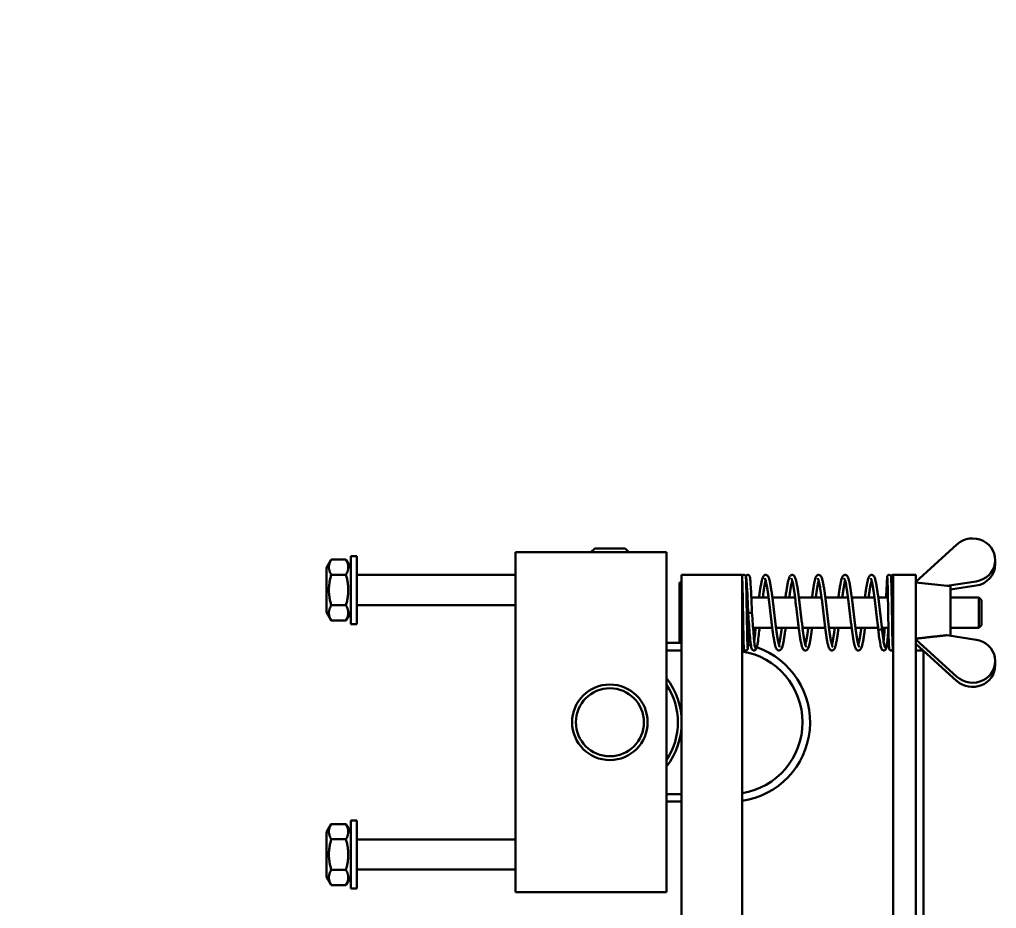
# Model space of a CAD drawing. Header units: millimetres. Extents: x -1346 to 2520, y -2365 to 1874.
# Drawn here: x 1141 to 1270.3, y 1284.5 to 1402.1 of the extents above; entities that cross this region are included whole.
import ezdxf

# ---------------------------------------------------------------- set-up
doc = ezdxf.new("R2010")
doc.units = ezdxf.units.MM
doc.header["$LTSCALE"] = 6
doc.layers.add('Symbol (ISO)', color=7, linetype='Continuous', lineweight=25)
doc.layers.add('Visible (ISO)', color=7, linetype='Continuous', lineweight=50)
doc.styles.add('Note Text (ISO)', font='tahoma.ttf')
doc.dimstyles.new('Default - Method 1b (ISO)$7', dxfattribs={"dimscale": 6, "dimtxt": 3.5, "dimasz": 2.5, "dimexe": 3.175, "dimexo": 0, "dimgap": 0.762, "dimtad": 1, "dimtoh": 1, "dimrnd": 1e-08, "dimtxsty": 'Note Text (ISO)', "dimcen": 0.09, "dimdle": 10, "dimclrd": 256, "dimclre": 256, "dimclrt": 256, "dimazin": 2, "dimtfac": 1, "dimtmove": 0, "dimatfit": 3, "dimfxl": 1, "dimtolj": 1, "dimlwd": -1, "dimlwe": -1, "dimarcsym": 0})

msp = doc.modelspace()

# ---------------------------------------------------------------- linework, layer by layer
at = {"layer": 'Visible (ISO)'}
for p, q in [((1217.13, 1332.15), (1216.64, 1331.66)), ((1217.13, 1332.15), (1221.15, 1332.15)), ((1221.15, 1332.15), (1221.64, 1331.66)), ((1265.07, 1332.7), (1259.64, 1327.76)), ((1181.64, 1329.61), (1182.27, 1330.7)), ((1184.21, 1330.7), (1182.27, 1330.7)), ((1184.84, 1329.61), (1184.21, 1330.7)), ((1184.84, 1331.16), (1184.84, 1322.16)), ((1184.84, 1331.16), (1185.64, 1331.16)), ((1185.64, 1331.16), (1185.64, 1322.16)), ((1206.64, 1331.66), (1226.64, 1331.66)), ((1206.64, 1286.66), (1206.64, 1331.66)), ((1226.64, 1331.66), (1226.64, 1286.66)), ((1270.14, 1330.07), (1270.14, 1330.63)), ((1181.64, 1329.61), (1181.64, 1323.71)), ((1184.21, 1328.68), (1182.27, 1328.68)), ((1206.64, 1328.66), (1185.64, 1328.66)), ((1228.64, 1328.66), (1236.64, 1328.66)), ((1228.64, 1328.66), (1228.64, 1278.66)), ((1236.64, 1328.66), (1236.64, 1278.66)), ((1256.64, 1328.66), (1256.64, 1098.66)), ((1256.64, 1328.66), (1259.64, 1328.66)), ((1259.64, 1328.66), (1259.64, 1098.66)), ((1228.34, 1319.66), (1228.34, 1327.66)), ((1228.34, 1327.66), (1228.64, 1327.66)), ((1264.24, 1327.16), (1259.64, 1327.66)), ((1263.76, 1327.21), (1267.61, 1327.8)), ((1267.61, 1327.24), (1264.24, 1326.72)), ((1264.24, 1320.6), (1264.24, 1327.16)), ((1236.64, 1325.66), (1236.73, 1325.66)), ((1237.22, 1325.66), (1237.36, 1325.66)), ((1237.86, 1325.66), (1240.15, 1325.66)), ((1240.65, 1325.66), (1243.65, 1325.66)), ((1244.15, 1325.66), (1247.15, 1325.66)), ((1247.66, 1325.66), (1250.66, 1325.66)), ((1251.16, 1325.66), (1254.16, 1325.66)), ((1254.67, 1325.66), (1255.94, 1325.66)), ((1256.44, 1325.66), (1256.64, 1325.66)), ((1264.24, 1325.66), (1267.99, 1325.66)), ((1267.99, 1321.66), (1267.99, 1325.66)), ((1268.34, 1325.31), (1267.99, 1325.66)), ((1184.21, 1324.64), (1182.27, 1324.64)), ((1206.64, 1324.66), (1185.64, 1324.66)), ((1268.34, 1325.31), (1268.34, 1322.01)), ((1181.64, 1323.71), (1182.27, 1322.62)), ((1184.84, 1323.71), (1184.21, 1322.62)), ((1236.64, 1323.68), (1236.76, 1323.69)), ((1237.45, 1323.63), (1237.7, 1323.66)), ((1237.7, 1323.66), (1237.95, 1323.69)), ((1184.21, 1322.62), (1182.27, 1322.62)), ((1184.84, 1322.16), (1185.64, 1322.16)), ((1236.79, 1321.66), (1236.8, 1321.66)), ((1237.29, 1321.66), (1237.59, 1321.66)), ((1238.09, 1321.66), (1240.63, 1321.66)), ((1241.14, 1321.66), (1244.13, 1321.66)), ((1244.64, 1321.66), (1247.64, 1321.66)), ((1248.14, 1321.66), (1251.14, 1321.66)), ((1251.65, 1321.66), (1254.65, 1321.66)), ((1255.15, 1321.66), (1256.01, 1321.66)), ((1256.51, 1321.66), (1256.64, 1321.66)), ((1264.24, 1321.66), (1267.99, 1321.66)), ((1268.34, 1322.01), (1267.99, 1321.66)), ((1263.75, 1320.68), (1267.61, 1320.09)), ((1228.34, 1319.66), (1226.64, 1319.66)), ((1228.34, 1319.66), (1228.64, 1319.66)), ((1265.07, 1315.18), (1259.64, 1320.12)), ((1259.64, 1319.56), (1265.07, 1314.62)), ((1226.64, 1318.66), (1228.64, 1318.66)), ((1259.64, 1318.66), (1260.62, 1318.66)), ((1260.64, 1318.65), (1260.64, 1108.67)), ((1270.14, 1317.26), (1270.14, 1316.7)), ((1228.64, 1299.66), (1226.64, 1299.66)), ((1226.64, 1298.66), (1228.64, 1298.66)), ((1181.64, 1294.61), (1182.27, 1295.7)), ((1184.21, 1295.7), (1182.27, 1295.7)), ((1184.84, 1294.61), (1184.21, 1295.7)), ((1184.84, 1296.16), (1184.84, 1287.16)), ((1184.84, 1296.16), (1185.64, 1296.16)), ((1185.64, 1296.16), (1185.64, 1287.16)), ((1181.64, 1294.61), (1181.64, 1288.71)), ((1184.21, 1293.68), (1182.27, 1293.68)), ((1206.64, 1293.66), (1185.64, 1293.66)), ((1184.21, 1289.64), (1182.27, 1289.64)), ((1206.64, 1289.66), (1185.64, 1289.66)), ((1181.64, 1288.71), (1182.27, 1287.62)), ((1184.84, 1288.71), (1184.21, 1287.62)), ((1184.21, 1287.62), (1182.27, 1287.62)), ((1184.84, 1287.16), (1185.64, 1287.16)), ((1226.64, 1286.66), (1206.64, 1286.66))]:
    msp.add_line(p, q, dxfattribs=at)
for radius in [5, 4.5]:
    msp.add_circle((1219.14, 1309.16), radius, dxfattribs=at)
for centre, radius, start, end in [((1235.14, 1309.16), 10.5, 278.2132, 70.8542), ((1235.14, 1309.16), 10.5, 75.2187, 77.4254), ((1235.14, 1309.16), 9.5, 279.0847, 80.9153), ((1219.14, 1309.16), 9.5, 322.1364, 37.8636), ((1219.14, 1309.16), 9, 326.4427, 33.5573)]:
    msp.add_arc(centre, radius, start, end, dxfattribs=at)
for centre, major_axis, ratio, start_param, end_param in [((1267.14, 1330.63), (3, 0), 0.95499, 4.870421, 8.614994), ((1267.14, 1330.07), (3, 0), 0.95499, 4.870421, 6.283185), ((1237.39, 1328.41), (0, 0.25), 0.993179, 0, 1.527888), ((1237.39, 1328.41), (0, -0.25), 0.993179, 4.984995, 5.308203), ((1256.64, 1327.9), (-0.242, -0.063), 0.886332, 4.499523, 7.613551), ((1256.04, 1327.26), (-0.246, 0.044), 0.753203, 0.11513, 1.145568), ((1256.14, 1327.9), (-0.242, -0.063), 0.886332, 6.08948, 6.089706), ((1254.92, 1321.52), (-0.248, -0.033), 0.44813, 0, 1.511913), ((1254.92, 1321.52), (0.248, 0.033), 0.44813, 4.653506, 6.283185), ((1238.2, 1318.91), (0, -0.25), 0.993179, 0, 2.381896), ((1255.43, 1318.93), (0.135, -0.21), 0.990356, 0.108173, 2.204939), ((1267.14, 1317.26), (3, 0), 0.95499, 3.951376, 7.69595), ((1267.14, 1316.7), (3, 0), 0.95499, 3.951376, 6.283185)]:
    msp.add_ellipse(centre, major_axis=major_axis, ratio=ratio, start_param=start_param, end_param=end_param, dxfattribs=at)
for points, weights in [([(1182.27, 1330.7), (1181.68, 1329.69), (1182.27, 1328.68)], [1, 1.15470053838, 1]), ([(1184.21, 1328.68), (1184.79, 1329.69), (1184.21, 1330.7)], [1, 1.15470053838, 1]), ([(1182.27, 1328.68), (1181.68, 1326.66), (1182.27, 1324.64)], [1, 1.15470053838, 1]), ([(1184.21, 1324.64), (1184.79, 1326.66), (1184.21, 1328.68)], [1, 1.15470053838, 1]), ([(1182.27, 1324.64), (1181.68, 1323.63), (1182.27, 1322.62)], [1, 1.15470053838, 1]), ([(1184.21, 1322.62), (1184.79, 1323.63), (1184.21, 1324.64)], [1, 1.15470053838, 1]), ([(1259.64, 1320.23), (1261.83, 1320.47), (1263.75, 1320.68)], [1, 1.00211729304, 1.0004735734]), ([(1182.27, 1295.7), (1181.68, 1294.69), (1182.27, 1293.68)], [1, 1.15470053838, 1]), ([(1184.21, 1293.68), (1184.79, 1294.69), (1184.21, 1295.7)], [1, 1.15470053838, 1]), ([(1182.27, 1293.68), (1181.68, 1291.66), (1182.27, 1289.64)], [1, 1.15470053838, 1]), ([(1184.21, 1289.64), (1184.79, 1291.66), (1184.21, 1293.68)], [1, 1.15470053838, 1]), ([(1182.27, 1289.64), (1181.68, 1288.63), (1182.27, 1287.62)], [1, 1.15470053838, 1]), ([(1184.21, 1287.62), (1184.79, 1288.63), (1184.21, 1289.64)], [1, 1.15470053838, 1])]:
    msp.add_rational_spline(points, weights, degree=2, dxfattribs=at)
for points, knots in [([(1236.64, 1328.46), (1236.64, 1328.47), (1236.64, 1328.49), (1236.67, 1328.54), (1236.68, 1328.55), (1236.7, 1328.59), (1236.72, 1328.6), (1236.76, 1328.63), (1236.78, 1328.64), (1236.83, 1328.66), (1236.85, 1328.66), (1236.91, 1328.66), (1236.94, 1328.66), (1236.99, 1328.64), (1237.01, 1328.63), (1237.05, 1328.6), (1237.07, 1328.58), (1237.1, 1328.55), (1237.1, 1328.53), (1237.12, 1328.51), (1237.12, 1328.5), (1237.13, 1328.48), (1237.13, 1328.47), (1237.14, 1328.44), (1237.14, 1328.42), (1237.15, 1328.36), (1237.15, 1328.31), (1237.16, 1328.13), (1237.17, 1327.99), (1237.18, 1327.56), (1237.19, 1327.22), (1237.21, 1326.45), (1237.22, 1326.01), (1237.24, 1325.08), (1237.24, 1324.57), (1237.26, 1323.57), (1237.27, 1323.05), (1237.29, 1322.07), (1237.3, 1321.59), (1237.31, 1320.74), (1237.32, 1320.35), (1237.34, 1319.7), (1237.35, 1319.44), (1237.36, 1319.17), (1237.36, 1319.1), (1237.37, 1319.01), (1237.37, 1318.99), (1237.37, 1318.98), (1237.37, 1318.98), (1237.37, 1318.98)], [0, 0, 0, 0, 0.020091, 0.020091, 0.028759, 0.028759, 0.036234, 0.036234, 0.04398, 0.04398, 0.052518, 0.052518, 0.06121, 0.06121, 0.069898, 0.069898, 0.078398, 0.078398, 0.085995, 0.085995, 0.093569, 0.093569, 0.104965, 0.104965, 0.131019, 0.131019, 0.209216, 0.209216, 0.313113, 0.313113, 0.471626, 0.471626, 0.62399, 0.62399, 0.775715, 0.775715, 0.927216, 0.927216, 1.078581, 1.078581, 1.229786, 1.229786, 1.380642, 1.380642, 1.454466, 1.454466, 1.503598, 1.503598, 1.513685, 1.513685, 1.513685, 1.513685]), ([(1237.48, 1321.66), (1237.47, 1321.35), (1237.46, 1321.05), (1237.45, 1320.38), (1237.44, 1320.02), (1237.42, 1319.45), (1237.42, 1319.23), (1237.4, 1319.01), (1237.4, 1318.97), (1237.39, 1318.9), (1237.39, 1318.89), (1237.38, 1318.85), (1237.38, 1318.84), (1237.37, 1318.82), (1237.36, 1318.8), (1237.34, 1318.77), (1237.34, 1318.76), (1237.32, 1318.74), (1237.3, 1318.72), (1237.26, 1318.7), (1237.24, 1318.68), (1237.19, 1318.67), (1237.17, 1318.66), (1237.11, 1318.66), (1237.08, 1318.67), (1237.03, 1318.68), (1237.01, 1318.7), (1236.97, 1318.73), (1236.95, 1318.75), (1236.92, 1318.78), (1236.92, 1318.79), (1236.9, 1318.82), (1236.9, 1318.83), (1236.89, 1318.85), (1236.89, 1318.86), (1236.88, 1318.89), (1236.88, 1318.9), (1236.87, 1318.97), (1236.87, 1319.03), (1236.86, 1319.21), (1236.85, 1319.35), (1236.84, 1319.77), (1236.83, 1320.11), (1236.81, 1320.89), (1236.8, 1321.33), (1236.79, 1322.26), (1236.78, 1322.77), (1236.76, 1323.77), (1236.75, 1324.29), (1236.73, 1325.27), (1236.73, 1325.75), (1236.71, 1326.6), (1236.7, 1326.99), (1236.68, 1327.63), (1236.67, 1327.89), (1236.66, 1328.16), (1236.66, 1328.23), (1236.65, 1328.32), (1236.65, 1328.35), (1236.65, 1328.35)], [0.202677, 0.202677, 0.202677, 0.202677, 0.305456, 0.305456, 0.45712, 0.45712, 0.609279, 0.609279, 0.678227, 0.678227, 0.712654, 0.712654, 0.721253, 0.721253, 0.731483, 0.731483, 0.736136, 0.736136, 0.743833, 0.743833, 0.751563, 0.751563, 0.760109, 0.760109, 0.768801, 0.768801, 0.777489, 0.777489, 0.785983, 0.785983, 0.793688, 0.793688, 0.801341, 0.801341, 0.81297, 0.81297, 0.840037, 0.840037, 0.921299, 0.921299, 1.022373, 1.022373, 1.180601, 1.180601, 1.332956, 1.332956, 1.484677, 1.484677, 1.636178, 1.636178, 1.787542, 1.787542, 1.938744, 1.938744, 2.089594, 2.089594, 2.163397, 2.163397, 2.22099, 2.22099, 2.22099, 2.22099]), ([(1237.14, 1328.44), (1237.14, 1328.45), (1237.14, 1328.46), (1237.14, 1328.47), (1237.15, 1328.48), (1237.15, 1328.51), (1237.16, 1328.52), (1237.18, 1328.55), (1237.19, 1328.56), (1237.21, 1328.59), (1237.22, 1328.6), (1237.26, 1328.63), (1237.28, 1328.64), (1237.33, 1328.66), (1237.36, 1328.66), (1237.39, 1328.66)], [0.70109508, 0.70109508, 0.70109508, 0.70109508, 0.71212567, 0.71212567, 0.72109776, 0.72109776, 0.73166783, 0.73166783, 0.73630112, 0.73630112, 0.74399849, 0.74399849, 0.75172849, 0.75172849, 0.76043498, 0.76043498, 0.76043498, 0.76043498]), ([(1237.45, 1323.63), (1237.43, 1324.15), (1237.41, 1324.67), (1237.37, 1325.63), (1237.34, 1326.09), (1237.3, 1326.9), (1237.28, 1327.26), (1237.24, 1327.82), (1237.22, 1328.05), (1237.19, 1328.23), (1237.18, 1328.28), (1237.18, 1328.29), (1237.18, 1328.3), (1237.18, 1328.3)], [0, 0, 0, 0, 0.1543168, 0.1543168, 0.3056739, 0.3056739, 0.4566608, 0.4566608, 0.6064766, 0.6064766, 0.6718063, 0.6718063, 0.6851774, 0.6851774, 0.6851774, 0.6851774]), ([(1237.39, 1328.66), (1237.42, 1328.66), (1237.46, 1328.65), (1237.52, 1328.63), (1237.54, 1328.61), (1237.58, 1328.58), (1237.59, 1328.56), (1237.62, 1328.52), (1237.63, 1328.51), (1237.65, 1328.46), (1237.66, 1328.43), (1237.68, 1328.33), (1237.7, 1328.23), (1237.73, 1327.96), (1237.74, 1327.8), (1237.78, 1327.3), (1237.8, 1326.92), (1237.84, 1326.08), (1237.87, 1325.61), (1237.91, 1324.67), (1237.93, 1324.18), (1237.95, 1323.69)], [0, 0, 0, 0, 0.0133315, 0.0133315, 0.0259497, 0.0259497, 0.039249, 0.039249, 0.0566173, 0.0566173, 0.0914019, 0.0914019, 0.1958942, 0.1958942, 0.2973976, 0.2973976, 0.4577255, 0.4577255, 0.611091, 0.611091, 0.7564588, 0.7564588, 0.7564588, 0.7564588]), ([(1238.88, 1325.66), (1238.89, 1325.75), (1238.9, 1325.83), (1238.94, 1326.14), (1238.97, 1326.35), (1239.03, 1326.77), (1239.06, 1326.96), (1239.13, 1327.33), (1239.16, 1327.5), (1239.22, 1327.8), (1239.25, 1327.94), (1239.32, 1328.19), (1239.36, 1328.29), (1239.44, 1328.45), (1239.47, 1328.5), (1239.56, 1328.59), (1239.61, 1328.63), (1239.75, 1328.67), (1239.83, 1328.66), (1239.96, 1328.61), (1240, 1328.57), (1240.12, 1328.43), (1240.16, 1328.32), (1240.25, 1328.05), (1240.29, 1327.91), (1240.36, 1327.58), (1240.39, 1327.42), (1240.45, 1327.05), (1240.48, 1326.86), (1240.54, 1326.45), (1240.58, 1326.23), (1240.64, 1325.78), (1240.67, 1325.54), (1240.73, 1325.06), (1240.76, 1324.81), (1240.82, 1324.3), (1240.85, 1324.05), (1240.91, 1323.54), (1240.94, 1323.28), (1241, 1322.78), (1241.03, 1322.53), (1241.09, 1322.04), (1241.12, 1321.81), (1241.18, 1321.36), (1241.2, 1321.14), (1241.26, 1320.73), (1241.29, 1320.54), (1241.35, 1320.19), (1241.38, 1320.03), (1241.44, 1319.74), (1241.46, 1319.62), (1241.52, 1319.41), (1241.54, 1319.32), (1241.59, 1319.2), (1241.61, 1319.16), (1241.63, 1319.13), (1241.63, 1319.12), (1241.63, 1319.12)], [0.427196, 0.427196, 0.427196, 0.427196, 0.484344, 0.484344, 0.646745, 0.646745, 0.810125, 0.810125, 0.975428, 0.975428, 1.14528, 1.14528, 1.32962, 1.32962, 1.453019, 1.453019, 1.539857, 1.539857, 1.620657, 1.620657, 1.709433, 1.709433, 1.936885, 1.936885, 2.133564, 2.133564, 2.304992, 2.304992, 2.470773, 2.470773, 2.634357, 2.634357, 2.796864, 2.796864, 2.958752, 2.958752, 3.120223, 3.120223, 3.281364, 3.281364, 3.442183, 3.442183, 3.602622, 3.602622, 3.762527, 3.762527, 3.921568, 3.921568, 4.079036, 4.079036, 4.233279, 4.233279, 4.380117, 4.380117, 4.508909, 4.508909, 4.571684, 4.571684, 4.571684, 4.571684]), ([(1239.65, 1328.21), (1239.65, 1328.21), (1239.67, 1328.19), (1239.7, 1328.12), (1239.71, 1328.07), (1239.76, 1327.95), (1239.78, 1327.86), (1239.83, 1327.65), (1239.86, 1327.53), (1239.91, 1327.24), (1239.94, 1327.08), (1240, 1326.73), (1240.03, 1326.54), (1240.08, 1326.13), (1240.11, 1325.91), (1240.17, 1325.45), (1240.2, 1325.22), (1240.26, 1324.73), (1240.29, 1324.48), (1240.35, 1323.98), (1240.38, 1323.72), (1240.44, 1323.21), (1240.47, 1322.96), (1240.53, 1322.46), (1240.56, 1322.21), (1240.62, 1321.73), (1240.65, 1321.5), (1240.71, 1321.05), (1240.74, 1320.83), (1240.8, 1320.43), (1240.84, 1320.24), (1240.9, 1319.89), (1240.93, 1319.73), (1240.99, 1319.43), (1241.03, 1319.3), (1241.1, 1319.07), (1241.14, 1318.96), (1241.22, 1318.82), (1241.26, 1318.78), (1241.35, 1318.71), (1241.4, 1318.68), (1241.51, 1318.66), (1241.59, 1318.67), (1241.71, 1318.72), (1241.76, 1318.76), (1241.83, 1318.86), (1241.86, 1318.91), (1241.92, 1319.04), (1241.95, 1319.11), (1242.01, 1319.31), (1242.05, 1319.46), (1242.12, 1319.78), (1242.15, 1319.95), (1242.21, 1320.32), (1242.24, 1320.51), (1242.3, 1320.93), (1242.33, 1321.15), (1242.38, 1321.47), (1242.39, 1321.57), (1242.4, 1321.66)], [1.711502, 1.711502, 1.711502, 1.711502, 1.828879, 1.828879, 1.939802, 1.939802, 2.074829, 2.074829, 2.223369, 2.223369, 2.378157, 2.378157, 2.535842, 2.535842, 2.694988, 2.694988, 2.854951, 2.854951, 3.015427, 3.015427, 3.176275, 3.176275, 3.337441, 3.337441, 3.498942, 3.498942, 3.660868, 3.660868, 3.823434, 3.823434, 3.987119, 3.987119, 4.153077, 4.153077, 4.324693, 4.324693, 4.516085, 4.516085, 4.624673, 4.624673, 4.68582, 4.68582, 4.7654, 4.7654, 4.855982, 4.855982, 4.977336, 4.977336, 5.096679, 5.096679, 5.288835, 5.288835, 5.459559, 5.459559, 5.625098, 5.625098, 5.788572, 5.788572, 5.855989, 5.855989, 5.855989, 5.855989]), ([(1242.38, 1325.66), (1242.4, 1325.78), (1242.41, 1325.9), (1242.46, 1326.24), (1242.49, 1326.46), (1242.55, 1326.86), (1242.58, 1327.06), (1242.64, 1327.41), (1242.68, 1327.57), (1242.74, 1327.87), (1242.77, 1328), (1242.85, 1328.24), (1242.88, 1328.34), (1242.97, 1328.49), (1243, 1328.54), (1243.1, 1328.62), (1243.14, 1328.64), (1243.26, 1328.67), (1243.34, 1328.66), (1243.46, 1328.61), (1243.51, 1328.56), (1243.58, 1328.47), (1243.61, 1328.42), (1243.67, 1328.29), (1243.7, 1328.22), (1243.76, 1328.02), (1243.8, 1327.87), (1243.87, 1327.55), (1243.9, 1327.38), (1243.96, 1327.02), (1243.99, 1326.82), (1244.05, 1326.41), (1244.08, 1326.19), (1244.15, 1325.73), (1244.18, 1325.5), (1244.24, 1325.01), (1244.27, 1324.76), (1244.33, 1324.26), (1244.36, 1324), (1244.42, 1323.49), (1244.45, 1323.23), (1244.51, 1322.73), (1244.54, 1322.48), (1244.6, 1322), (1244.63, 1321.76), (1244.68, 1321.31), (1244.71, 1321.1), (1244.77, 1320.69), (1244.8, 1320.5), (1244.86, 1320.16), (1244.89, 1320), (1244.95, 1319.72), (1244.97, 1319.59), (1245.03, 1319.39), (1245.05, 1319.31), (1245.09, 1319.19), (1245.11, 1319.15), (1245.13, 1319.12), (1245.13, 1319.12), (1245.13, 1319.12)], [6.710381, 6.710381, 6.710381, 6.710381, 6.793616, 6.793616, 6.956138, 6.956138, 7.119741, 7.119741, 7.285522, 7.285522, 7.456649, 7.456649, 7.646007, 7.646007, 7.76241, 7.76241, 7.826127, 7.826127, 7.906043, 7.906043, 7.996066, 7.996066, 8.115046, 8.115046, 8.235278, 8.235278, 8.428126, 8.428126, 8.598964, 8.598964, 8.764543, 8.764543, 8.928035, 8.928035, 9.090492, 9.090492, 9.252348, 9.252348, 9.413796, 9.413796, 9.574917, 9.574917, 9.735714, 9.735714, 9.896125, 9.896125, 10.055987, 10.055987, 10.214954, 10.214954, 10.372279, 10.372279, 10.526213, 10.526213, 10.672309, 10.672309, 10.799335, 10.799335, 10.854869, 10.854869, 10.854869, 10.854869]), ([(1243.16, 1328.21), (1243.15, 1328.21), (1243.17, 1328.19), (1243.2, 1328.12), (1243.22, 1328.08), (1243.26, 1327.95), (1243.28, 1327.87), (1243.33, 1327.66), (1243.36, 1327.54), (1243.41, 1327.25), (1243.44, 1327.09), (1243.5, 1326.74), (1243.53, 1326.55), (1243.59, 1326.14), (1243.62, 1325.92), (1243.68, 1325.47), (1243.7, 1325.23), (1243.76, 1324.75), (1243.79, 1324.5), (1243.85, 1324), (1243.88, 1323.74), (1243.94, 1323.23), (1243.97, 1322.98), (1244.03, 1322.47), (1244.06, 1322.23), (1244.12, 1321.74), (1244.15, 1321.51), (1244.21, 1321.06), (1244.25, 1320.85), (1244.31, 1320.44), (1244.34, 1320.25), (1244.4, 1319.9), (1244.43, 1319.74), (1244.5, 1319.44), (1244.53, 1319.31), (1244.6, 1319.07), (1244.64, 1318.97), (1244.72, 1318.83), (1244.76, 1318.78), (1244.85, 1318.71), (1244.9, 1318.68), (1245.02, 1318.66), (1245.09, 1318.67), (1245.22, 1318.72), (1245.26, 1318.76), (1245.34, 1318.86), (1245.37, 1318.91), (1245.42, 1319.04), (1245.45, 1319.1), (1245.51, 1319.31), (1245.55, 1319.45), (1245.62, 1319.78), (1245.65, 1319.95), (1245.71, 1320.31), (1245.75, 1320.51), (1245.81, 1320.92), (1245.84, 1321.14), (1245.88, 1321.47), (1245.89, 1321.56), (1245.91, 1321.66)], [7.994687, 7.994687, 7.994687, 7.994687, 8.109931, 8.109931, 8.22022, 8.22022, 8.354827, 8.354827, 8.503164, 8.503164, 8.657859, 8.657859, 8.8155, 8.8155, 8.974622, 8.974622, 9.134571, 9.134571, 9.295038, 9.295038, 9.455878, 9.455878, 9.617038, 9.617038, 9.778531, 9.778531, 9.940445, 9.940445, 10.102994, 10.102994, 10.266645, 10.266645, 10.432529, 10.432529, 10.603942, 10.603942, 10.794481, 10.794481, 10.906598, 10.906598, 10.968565, 10.968565, 11.048258, 11.048258, 11.138645, 11.138645, 11.259172, 11.259172, 11.37883, 11.37883, 11.571223, 11.571223, 11.741986, 11.741986, 11.907539, 11.907539, 12.071019, 12.071019, 12.139175, 12.139175, 12.139175, 12.139175]), ([(1245.89, 1325.66), (1245.9, 1325.79), (1245.92, 1325.91), (1245.97, 1326.26), (1246, 1326.47), (1246.06, 1326.88), (1246.09, 1327.07), (1246.15, 1327.42), (1246.18, 1327.59), (1246.25, 1327.88), (1246.28, 1328.01), (1246.35, 1328.25), (1246.39, 1328.35), (1246.47, 1328.5), (1246.51, 1328.55), (1246.61, 1328.62), (1246.65, 1328.64), (1246.77, 1328.67), (1246.85, 1328.66), (1246.97, 1328.6), (1247.01, 1328.56), (1247.09, 1328.47), (1247.12, 1328.41), (1247.17, 1328.29), (1247.2, 1328.22), (1247.26, 1328.02), (1247.3, 1327.87), (1247.37, 1327.55), (1247.4, 1327.38), (1247.47, 1327.01), (1247.5, 1326.82), (1247.56, 1326.4), (1247.59, 1326.18), (1247.65, 1325.73), (1247.68, 1325.49), (1247.74, 1325), (1247.77, 1324.75), (1247.83, 1324.25), (1247.86, 1323.99), (1247.92, 1323.48), (1247.95, 1323.23), (1248.01, 1322.72), (1248.04, 1322.48), (1248.1, 1321.99), (1248.13, 1321.76), (1248.19, 1321.31), (1248.22, 1321.09), (1248.28, 1320.69), (1248.31, 1320.5), (1248.37, 1320.15), (1248.39, 1319.99), (1248.45, 1319.71), (1248.48, 1319.59), (1248.53, 1319.39), (1248.56, 1319.31), (1248.6, 1319.19), (1248.62, 1319.15), (1248.63, 1319.12), (1248.64, 1319.12), (1248.64, 1319.12)], [12.993567, 12.993567, 12.993567, 12.993567, 13.081167, 13.081167, 13.243711, 13.243711, 13.407354, 13.407354, 13.573221, 13.573221, 13.744585, 13.744585, 13.934923, 13.934923, 14.047824, 14.047824, 14.110033, 14.110033, 14.189758, 14.189758, 14.280091, 14.280091, 14.400387, 14.400387, 14.520132, 14.520132, 14.712592, 14.712592, 14.883366, 14.883366, 15.048923, 15.048923, 15.212405, 15.212405, 15.374856, 15.374856, 15.536709, 15.536709, 15.698155, 15.698155, 15.859273, 15.859273, 16.020068, 16.020068, 16.180475, 16.180475, 16.340332, 16.340332, 16.499291, 16.499291, 16.6566, 16.6566, 16.810498, 16.810498, 16.956508, 16.956508, 17.083328, 17.083328, 17.138054, 17.138054, 17.138054, 17.138054]), ([(1246.66, 1328.21), (1246.66, 1328.21), (1246.67, 1328.19), (1246.7, 1328.12), (1246.72, 1328.08), (1246.76, 1327.95), (1246.78, 1327.87), (1246.83, 1327.66), (1246.86, 1327.54), (1246.92, 1327.25), (1246.95, 1327.09), (1247, 1326.74), (1247.03, 1326.55), (1247.09, 1326.14), (1247.12, 1325.92), (1247.18, 1325.47), (1247.21, 1325.23), (1247.27, 1324.75), (1247.3, 1324.5), (1247.36, 1324), (1247.39, 1323.74), (1247.45, 1323.23), (1247.48, 1322.98), (1247.54, 1322.48), (1247.57, 1322.23), (1247.63, 1321.75), (1247.66, 1321.51), (1247.72, 1321.06), (1247.75, 1320.85), (1247.81, 1320.44), (1247.84, 1320.25), (1247.9, 1319.9), (1247.93, 1319.74), (1248, 1319.44), (1248.03, 1319.31), (1248.11, 1319.07), (1248.14, 1318.97), (1248.23, 1318.83), (1248.26, 1318.78), (1248.36, 1318.71), (1248.4, 1318.68), (1248.52, 1318.66), (1248.6, 1318.67), (1248.72, 1318.72), (1248.76, 1318.76), (1248.84, 1318.86), (1248.87, 1318.91), (1248.93, 1319.04), (1248.95, 1319.1), (1249.02, 1319.31), (1249.05, 1319.45), (1249.12, 1319.78), (1249.15, 1319.95), (1249.22, 1320.31), (1249.25, 1320.51), (1249.31, 1320.92), (1249.34, 1321.14), (1249.38, 1321.47), (1249.4, 1321.56), (1249.41, 1321.66)], [14.277872, 14.277872, 14.277872, 14.277872, 14.392938, 14.392938, 14.503174, 14.503174, 14.637746, 14.637746, 14.786066, 14.786066, 14.940754, 14.940754, 15.098391, 15.098391, 15.257511, 15.257511, 15.417459, 15.417459, 15.577925, 15.577925, 15.738765, 15.738765, 15.899923, 15.899923, 16.061415, 16.061415, 16.223329, 16.223329, 16.385876, 16.385876, 16.549524, 16.549524, 16.715403, 16.715403, 16.886799, 16.886799, 17.077268, 17.077268, 17.18966, 17.18966, 17.251708, 17.251708, 17.331412, 17.331412, 17.42178, 17.42178, 17.542229, 17.542229, 17.661917, 17.661917, 17.854332, 17.854332, 18.025099, 18.025099, 18.190653, 18.190653, 18.354134, 18.354134, 18.42236, 18.42236, 18.42236, 18.42236]), ([(1249.39, 1325.66), (1249.41, 1325.79), (1249.42, 1325.91), (1249.47, 1326.26), (1249.5, 1326.48), (1249.56, 1326.88), (1249.59, 1327.07), (1249.65, 1327.43), (1249.69, 1327.59), (1249.75, 1327.88), (1249.78, 1328.01), (1249.86, 1328.25), (1249.9, 1328.35), (1249.98, 1328.5), (1250.01, 1328.55), (1250.11, 1328.62), (1250.15, 1328.64), (1250.27, 1328.67), (1250.35, 1328.66), (1250.47, 1328.6), (1250.52, 1328.56), (1250.59, 1328.47), (1250.62, 1328.41), (1250.68, 1328.29), (1250.7, 1328.22), (1250.77, 1328.02), (1250.8, 1327.87), (1250.87, 1327.55), (1250.91, 1327.38), (1250.97, 1327.01), (1251, 1326.82), (1251.06, 1326.4), (1251.09, 1326.18), (1251.15, 1325.73), (1251.18, 1325.49), (1251.24, 1325), (1251.27, 1324.75), (1251.33, 1324.25), (1251.36, 1323.99), (1251.42, 1323.48), (1251.45, 1323.23), (1251.51, 1322.72), (1251.54, 1322.48), (1251.6, 1321.99), (1251.63, 1321.76), (1251.69, 1321.31), (1251.72, 1321.09), (1251.78, 1320.69), (1251.81, 1320.5), (1251.87, 1320.15), (1251.9, 1319.99), (1251.95, 1319.71), (1251.98, 1319.59), (1252.03, 1319.39), (1252.06, 1319.31), (1252.1, 1319.19), (1252.12, 1319.15), (1252.14, 1319.12), (1252.14, 1319.12), (1252.14, 1319.12)], [19.276752, 19.276752, 19.276752, 19.276752, 19.364837, 19.364837, 19.527384, 19.527384, 19.691031, 19.691031, 19.856908, 19.856908, 20.028299, 20.028299, 20.218749, 20.218749, 20.331217, 20.331217, 20.393288, 20.393288, 20.472995, 20.472995, 20.563359, 20.563359, 20.683785, 20.683785, 20.803481, 20.803481, 20.995903, 20.995903, 21.166671, 21.166671, 21.332226, 21.332226, 21.495707, 21.495707, 21.658158, 21.658158, 21.82001, 21.82001, 21.981456, 21.981456, 22.142573, 22.142573, 22.303368, 22.303368, 22.463775, 22.463775, 22.623632, 22.623632, 22.78259, 22.78259, 22.939897, 22.939897, 23.093791, 23.093791, 23.239793, 23.239793, 23.366593, 23.366593, 23.421239, 23.421239, 23.421239, 23.421239]), ([(1250.16, 1328.21), (1250.16, 1328.21), (1250.18, 1328.19), (1250.21, 1328.12), (1250.22, 1328.08), (1250.26, 1327.95), (1250.29, 1327.87), (1250.34, 1327.66), (1250.37, 1327.54), (1250.42, 1327.25), (1250.45, 1327.09), (1250.51, 1326.74), (1250.54, 1326.55), (1250.59, 1326.14), (1250.62, 1325.92), (1250.68, 1325.47), (1250.71, 1325.24), (1250.77, 1324.75), (1250.8, 1324.5), (1250.86, 1324), (1250.89, 1323.74), (1250.95, 1323.23), (1250.98, 1322.98), (1251.04, 1322.48), (1251.07, 1322.23), (1251.13, 1321.75), (1251.16, 1321.51), (1251.22, 1321.06), (1251.25, 1320.85), (1251.31, 1320.44), (1251.34, 1320.25), (1251.41, 1319.9), (1251.44, 1319.74), (1251.5, 1319.44), (1251.54, 1319.31), (1251.61, 1319.07), (1251.65, 1318.97), (1251.73, 1318.83), (1251.77, 1318.78), (1251.86, 1318.71), (1251.9, 1318.68), (1252.02, 1318.66), (1252.1, 1318.67), (1252.23, 1318.72), (1252.27, 1318.76), (1252.34, 1318.86), (1252.37, 1318.91), (1252.43, 1319.04), (1252.46, 1319.1), (1252.52, 1319.31), (1252.56, 1319.45), (1252.63, 1319.78), (1252.66, 1319.95), (1252.72, 1320.31), (1252.75, 1320.51), (1252.81, 1320.92), (1252.84, 1321.14), (1252.89, 1321.47), (1252.9, 1321.56), (1252.91, 1321.66)], [20.561058, 20.561058, 20.561058, 20.561058, 20.676107, 20.676107, 20.786338, 20.786338, 20.920906, 20.920906, 21.069224, 21.069224, 21.223911, 21.223911, 21.381548, 21.381548, 21.540668, 21.540668, 21.700615, 21.700615, 21.861082, 21.861082, 22.021921, 22.021921, 22.18308, 22.18308, 22.344572, 22.344572, 22.506486, 22.506486, 22.669033, 22.669033, 22.83268, 22.83268, 22.998559, 22.998559, 23.169953, 23.169953, 23.360416, 23.360416, 23.472833, 23.472833, 23.534889, 23.534889, 23.614594, 23.614594, 23.704961, 23.704961, 23.825402, 23.825402, 23.945092, 23.945092, 24.13751, 24.13751, 24.308278, 24.308278, 24.473832, 24.473832, 24.637313, 24.637313, 24.705545, 24.705545, 24.705545, 24.705545]), ([(1252.89, 1325.66), (1252.91, 1325.79), (1252.93, 1325.91), (1252.97, 1326.26), (1253, 1326.48), (1253.07, 1326.88), (1253.1, 1327.07), (1253.16, 1327.43), (1253.19, 1327.59), (1253.25, 1327.88), (1253.29, 1328.01), (1253.36, 1328.25), (1253.4, 1328.35), (1253.48, 1328.5), (1253.52, 1328.55), (1253.61, 1328.62), (1253.66, 1328.64), (1253.78, 1328.67), (1253.85, 1328.66), (1253.98, 1328.6), (1254.02, 1328.56), (1254.1, 1328.47), (1254.13, 1328.41), (1254.18, 1328.29), (1254.21, 1328.22), (1254.27, 1328.02), (1254.31, 1327.87), (1254.38, 1327.55), (1254.41, 1327.38), (1254.47, 1327.01), (1254.5, 1326.82), (1254.57, 1326.4), (1254.6, 1326.18), (1254.66, 1325.73), (1254.69, 1325.49), (1254.75, 1325), (1254.78, 1324.75), (1254.84, 1324.25), (1254.87, 1323.99), (1254.93, 1323.48), (1254.96, 1323.23), (1255.02, 1322.73), (1255.05, 1322.48), (1255.11, 1322.01), (1255.14, 1321.77), (1255.16, 1321.55)], [25.559937, 25.559937, 25.559937, 25.559937, 25.64807, 25.64807, 25.810617, 25.810617, 25.974265, 25.974265, 26.140143, 26.140143, 26.311537, 26.311537, 26.501997, 26.501997, 26.614422, 26.614422, 26.67648, 26.67648, 26.756186, 26.756186, 26.846552, 26.846552, 26.966991, 26.966991, 27.086682, 27.086682, 27.279101, 27.279101, 27.449868, 27.449868, 27.615423, 27.615423, 27.778903, 27.778903, 27.941354, 27.941354, 28.103206, 28.103206, 28.264652, 28.264652, 28.42577, 28.42577, 28.584111, 28.584111, 28.742452, 28.742452, 28.742452, 28.742452]), ([(1253.67, 1328.21), (1253.67, 1328.21), (1253.68, 1328.19), (1253.71, 1328.12), (1253.73, 1328.08), (1253.77, 1327.95), (1253.79, 1327.87), (1253.84, 1327.66), (1253.87, 1327.54), (1253.92, 1327.25), (1253.95, 1327.09), (1254.01, 1326.74), (1254.04, 1326.55), (1254.1, 1326.14), (1254.13, 1325.92), (1254.19, 1325.47), (1254.22, 1325.24), (1254.28, 1324.75), (1254.31, 1324.5), (1254.36, 1324), (1254.39, 1323.74), (1254.45, 1323.23), (1254.48, 1322.98), (1254.54, 1322.51), (1254.57, 1322.3), (1254.62, 1321.89), (1254.64, 1321.68), (1254.67, 1321.49)], [26.844243, 26.844243, 26.844243, 26.844243, 26.95929, 26.95929, 27.069521, 27.069521, 27.204089, 27.204089, 27.352407, 27.352407, 27.507094, 27.507094, 27.664731, 27.664731, 27.82385, 27.82385, 27.983798, 27.983798, 28.144264, 28.144264, 28.305104, 28.305104, 28.466263, 28.466263, 28.604357, 28.604357, 28.742452, 28.742452, 28.742452, 28.742452]), ([(1255.79, 1327.29), (1255.8, 1327.62), (1255.81, 1327.9), (1255.83, 1328.18), (1255.83, 1328.26), (1255.84, 1328.35), (1255.84, 1328.38), (1255.84, 1328.42), (1255.85, 1328.44), (1255.85, 1328.47), (1255.86, 1328.48), (1255.86, 1328.5), (1255.87, 1328.51), (1255.88, 1328.53), (1255.88, 1328.54), (1255.9, 1328.56), (1255.91, 1328.58), (1255.95, 1328.61), (1255.96, 1328.62), (1256.01, 1328.65), (1256.03, 1328.66), (1256.09, 1328.66), (1256.11, 1328.66), (1256.17, 1328.65), (1256.2, 1328.64), (1256.24, 1328.62), (1256.26, 1328.6), (1256.3, 1328.57), (1256.31, 1328.55), (1256.32, 1328.52), (1256.33, 1328.51), (1256.34, 1328.49), (1256.34, 1328.48), (1256.35, 1328.46), (1256.35, 1328.44), (1256.36, 1328.4), (1256.36, 1328.37), (1256.37, 1328.24), (1256.38, 1328.1), (1256.38, 1327.92)], [0, 0, 0, 0, 0.1549942, 0.1549942, 0.2310399, 0.2310399, 0.272194, 0.272194, 0.3030484, 0.3030484, 0.3135375, 0.3135375, 0.3192652, 0.3192652, 0.324969, 0.324969, 0.3330607, 0.3330607, 0.3407935, 0.3407935, 0.3490294, 0.3490294, 0.3576886, 0.3576886, 0.3663719, 0.3663719, 0.3750014, 0.3750014, 0.3830565, 0.3830565, 0.3907849, 0.3907849, 0.3998897, 0.3998897, 0.4176793, 0.4176793, 0.4709547, 0.4709547, 0.5917925, 0.5917925, 0.5917925, 0.5917925]), ([(1255.89, 1327.88), (1255.88, 1328.11), (1255.87, 1328.27), (1255.86, 1328.34), (1255.86, 1328.35), (1255.86, 1328.35)], [0, 0, 0, 0, 0.1514414, 0.1514414, 0.178564, 0.178564, 0.178564, 0.178564]), ([(1256.35, 1328.44), (1256.35, 1328.45), (1256.36, 1328.47), (1256.37, 1328.5), (1256.37, 1328.52), (1256.39, 1328.54), (1256.39, 1328.55), (1256.41, 1328.58), (1256.43, 1328.59), (1256.46, 1328.62), (1256.49, 1328.63), (1256.53, 1328.65), (1256.56, 1328.66), (1256.6, 1328.66), (1256.62, 1328.66), (1256.64, 1328.66)], [2.74540288, 2.74540288, 2.74540288, 2.74540288, 2.76632057, 2.76632057, 2.77491507, 2.77491507, 2.77997475, 2.77997475, 2.78783444, 2.78783444, 2.79567178, 2.79567178, 2.80411314, 2.80411314, 2.80946443, 2.80946443, 2.80946443, 2.80946443]), ([(1256.39, 1327.88), (1256.38, 1328.11), (1256.37, 1328.27), (1256.37, 1328.34), (1256.37, 1328.35), (1256.37, 1328.35)], [0, 0, 0, 0, 0.151424, 0.151424, 0.1784617, 0.1784617, 0.1784617, 0.1784617]), ([(1256.38, 1327.92), (1256.39, 1327.69), (1256.4, 1327.37), (1256.42, 1326.63), (1256.43, 1326.21), (1256.45, 1325.29), (1256.45, 1324.8), (1256.47, 1323.79), (1256.48, 1323.28), (1256.5, 1322.28), (1256.51, 1321.8), (1256.52, 1320.92), (1256.53, 1320.51), (1256.55, 1319.83), (1256.56, 1319.55), (1256.57, 1319.14), (1256.59, 1318.99), (1256.59, 1318.98), (1256.59, 1318.98), (1256.59, 1318.98)], [0, 0, 0, 0, 0.157182, 0.157182, 0.309897, 0.309897, 0.46167, 0.46167, 0.613196, 0.613196, 0.76458, 0.76458, 0.915814, 0.915814, 1.066749, 1.066749, 1.216695, 1.216695, 1.221469, 1.221469, 1.221469, 1.221469]), ([(1239.38, 1325.66), (1239.39, 1325.72), (1239.4, 1325.78), (1239.44, 1326.06), (1239.46, 1326.27), (1239.52, 1326.67), (1239.55, 1326.86), (1239.61, 1327.2), (1239.64, 1327.36), (1239.7, 1327.63), (1239.72, 1327.76), (1239.76, 1327.87), (1239.76, 1327.89), (1239.76, 1327.91)], [0.4420929, 0.4420929, 0.4420929, 0.4420929, 0.4822527, 0.4822527, 0.6420674, 0.6420674, 0.8009536, 0.8009536, 0.9581204, 0.9581204, 1.1117095, 1.1117095, 1.1391173, 1.1391173, 1.1391173, 1.1391173]), ([(1242.89, 1325.66), (1242.89, 1325.71), (1242.9, 1325.75), (1242.93, 1326.02), (1242.96, 1326.23), (1243.02, 1326.64), (1243.05, 1326.83), (1243.11, 1327.18), (1243.14, 1327.33), (1243.2, 1327.61), (1243.22, 1327.74), (1243.26, 1327.86), (1243.26, 1327.89), (1243.27, 1327.91)], [6.7252781, 6.7252781, 6.7252781, 6.7252781, 6.7566268, 6.7566268, 6.9164797, 6.9164797, 7.0754319, 7.0754319, 7.232727, 7.232727, 7.3865963, 7.3865963, 7.4222951, 7.4222951, 7.4222951, 7.4222951]), ([(1246.39, 1325.66), (1246.4, 1325.71), (1246.4, 1325.75), (1246.44, 1326.02), (1246.47, 1326.23), (1246.53, 1326.64), (1246.56, 1326.83), (1246.61, 1327.17), (1246.64, 1327.33), (1246.7, 1327.61), (1246.73, 1327.73), (1246.76, 1327.86), (1246.77, 1327.89), (1246.77, 1327.91)], [13.0084634, 13.0084634, 13.0084634, 13.0084634, 13.0390862, 13.0390862, 13.1989422, 13.1989422, 13.3578997, 13.3578997, 13.5152052, 13.5152052, 13.669097, 13.669097, 13.7054798, 13.7054798, 13.7054798, 13.7054798]), ([(1249.89, 1325.66), (1249.9, 1325.71), (1249.91, 1325.75), (1249.94, 1326.02), (1249.97, 1326.23), (1250.03, 1326.64), (1250.06, 1326.83), (1250.12, 1327.17), (1250.15, 1327.33), (1250.2, 1327.61), (1250.23, 1327.73), (1250.26, 1327.86), (1250.27, 1327.89), (1250.28, 1327.91)], [19.2916487, 19.2916487, 19.2916487, 19.2916487, 19.3222023, 19.3222023, 19.4820586, 19.4820586, 19.6410166, 19.6410166, 19.7983231, 19.7983231, 19.952217, 19.952217, 19.9886651, 19.9886651, 19.9886651, 19.9886651]), ([(1253.4, 1325.66), (1253.4, 1325.71), (1253.41, 1325.75), (1253.44, 1326.02), (1253.47, 1326.23), (1253.53, 1326.64), (1253.56, 1326.83), (1253.62, 1327.17), (1253.65, 1327.33), (1253.71, 1327.61), (1253.73, 1327.73), (1253.77, 1327.86), (1253.77, 1327.89), (1253.78, 1327.91)], [25.574834, 25.574834, 25.574834, 25.574834, 25.6053809, 25.6053809, 25.7652372, 25.7652372, 25.9241953, 25.9241953, 26.0815019, 26.0815019, 26.235396, 26.235396, 26.2718504, 26.2718504, 26.2718504, 26.2718504]), ([(1255.71, 1325.66), (1255.72, 1325.98), (1255.74, 1326.28), (1255.77, 1326.82), (1255.78, 1327.07), (1255.79, 1327.29)], [0.3529058, 0.3529058, 0.3529058, 0.3529058, 0.4571173, 0.4571173, 0.5579018, 0.5579018, 0.5579018, 0.5579018]), ([(1256.64, 1319.41), (1256.63, 1319.17), (1256.62, 1319.02), (1256.61, 1318.91), (1256.6, 1318.9), (1256.6, 1318.87), (1256.6, 1318.86), (1256.59, 1318.84), (1256.59, 1318.82), (1256.57, 1318.79), (1256.56, 1318.78), (1256.54, 1318.75), (1256.53, 1318.74), (1256.49, 1318.71), (1256.47, 1318.69), (1256.43, 1318.67), (1256.4, 1318.67), (1256.35, 1318.66), (1256.32, 1318.66), (1256.27, 1318.68), (1256.24, 1318.69), (1256.19, 1318.72), (1256.18, 1318.73), (1256.15, 1318.77), (1256.14, 1318.78), (1256.12, 1318.81), (1256.12, 1318.82), (1256.11, 1318.84), (1256.11, 1318.85), (1256.1, 1318.88), (1256.1, 1318.89), (1256.09, 1318.94), (1256.09, 1318.98), (1256.08, 1319.12), (1256.07, 1319.24), (1256.06, 1319.62), (1256.05, 1319.94), (1256.03, 1320.69), (1256.02, 1321.12), (1256, 1322.03), (1256, 1322.53), (1255.98, 1323.53), (1255.97, 1324.05), (1255.95, 1325.04), (1255.94, 1325.53), (1255.93, 1326.41), (1255.92, 1326.81), (1255.9, 1327.44), (1255.9, 1327.69), (1255.89, 1327.88)], [0, 0, 0, 0, 0.156951, 0.156951, 0.178571, 0.178571, 0.194801, 0.194801, 0.206061, 0.206061, 0.212582, 0.212582, 0.220444, 0.220444, 0.228282, 0.228282, 0.236672, 0.236672, 0.245358, 0.245358, 0.254051, 0.254051, 0.262642, 0.262642, 0.270507, 0.270507, 0.278329, 0.278329, 0.288489, 0.288489, 0.310199, 0.310199, 0.375274, 0.375274, 0.473296, 0.473296, 0.634868, 0.634868, 0.787469, 0.787469, 0.939246, 0.939246, 1.090772, 1.090772, 1.242157, 1.242157, 1.393391, 1.393391, 1.52103, 1.52103, 1.52103, 1.52103]), ([(1236.76, 1323.69), (1236.76, 1323.18), (1236.77, 1322.66), (1236.79, 1321.69), (1236.8, 1321.23), (1236.82, 1320.43), (1236.82, 1320.07), (1236.84, 1319.49), (1236.85, 1319.27), (1236.86, 1319.07), (1236.87, 1319.02), (1236.87, 1318.99), (1236.87, 1318.98), (1236.87, 1318.98)], [0, 0, 0, 0, 0.1540876, 0.1540876, 0.3053229, 0.3053229, 0.4564686, 0.4564686, 0.6071375, 0.6071375, 0.6721445, 0.6721445, 0.7000226, 0.7000226, 0.7000226, 0.7000226]), ([(1238.2, 1318.66), (1238.2, 1318.66), (1238.19, 1318.66), (1238.17, 1318.66), (1238.16, 1318.67), (1238.11, 1318.68), (1238.07, 1318.69), (1238.02, 1318.73), (1237.99, 1318.75), (1237.95, 1318.8), (1237.94, 1318.83), (1237.9, 1318.92), (1237.88, 1318.99), (1237.81, 1319.3), (1237.77, 1319.64), (1237.68, 1320.45), (1237.65, 1320.89), (1237.58, 1321.81), (1237.54, 1322.31), (1237.49, 1323.08), (1237.47, 1323.36), (1237.45, 1323.63)], [0, 0, 0, 0, 0.0020666, 0.0020666, 0.0082726, 0.0082726, 0.0270461, 0.0270461, 0.0479687, 0.0479687, 0.0782427, 0.0782427, 0.1552597, 0.1552597, 0.3564443, 0.3564443, 0.5194273, 0.5194273, 0.6730937, 0.6730937, 0.7559595, 0.7559595, 0.7559595, 0.7559595]), ([(1237.95, 1323.69), (1237.98, 1323.18), (1238.02, 1322.66), (1238.09, 1321.69), (1238.12, 1321.23), (1238.19, 1320.43), (1238.22, 1320.07), (1238.29, 1319.51), (1238.32, 1319.29), (1238.36, 1319.11), (1238.38, 1319.07), (1238.38, 1319.07), (1238.38, 1319.07), (1238.38, 1319.07)], [0, 0, 0, 0, 0.1547402, 0.1547402, 0.3064081, 0.3064081, 0.4574247, 0.4574247, 0.6065858, 0.6065858, 0.6720105, 0.6720105, 0.678144, 0.678144, 0.678144, 0.678144]), ([(1238.95, 1321.66), (1238.92, 1321.34), (1238.88, 1321.04), (1238.81, 1320.35), (1238.76, 1319.99), (1238.66, 1319.4), (1238.61, 1319.17), (1238.53, 1318.94), (1238.51, 1318.87), (1238.44, 1318.78), (1238.42, 1318.75), (1238.33, 1318.69), (1238.27, 1318.66), (1238.2, 1318.66)], [0.2032997, 0.2032997, 0.2032997, 0.2032997, 0.308249, 0.308249, 0.4622992, 0.4622992, 0.619026, 0.619026, 0.6867819, 0.6867819, 0.7214785, 0.7214785, 0.7580029, 0.7580029, 0.7580029, 0.7580029]), ([(1238.24, 1319.93), (1238.26, 1320.03), (1238.27, 1320.14), (1238.33, 1320.58), (1238.38, 1320.97), (1238.43, 1321.49), (1238.44, 1321.57), (1238.45, 1321.66)], [0.3102646, 0.3102646, 0.3102646, 0.3102646, 0.3606161, 0.3606161, 0.5065283, 0.5065283, 0.5362074, 0.5362074, 0.5362074, 0.5362074]), ([(1241.52, 1319.42), (1241.53, 1319.46), (1241.54, 1319.5), (1241.58, 1319.65), (1241.6, 1319.77), (1241.66, 1320.06), (1241.69, 1320.22), (1241.74, 1320.57), (1241.77, 1320.76), (1241.83, 1321.16), (1241.86, 1321.38), (1241.89, 1321.62), (1241.9, 1321.64), (1241.9, 1321.66)], [5.1440796, 5.1440796, 5.1440796, 5.1440796, 5.2086191, 5.2086191, 5.3566544, 5.3566544, 5.5112136, 5.5112136, 5.6687885, 5.6687885, 5.8278756, 5.8278756, 5.8410927, 5.8410927, 5.8410927, 5.8410927]), ([(1245.02, 1319.42), (1245.03, 1319.46), (1245.04, 1319.5), (1245.08, 1319.66), (1245.11, 1319.79), (1245.16, 1320.07), (1245.19, 1320.23), (1245.25, 1320.58), (1245.28, 1320.77), (1245.34, 1321.18), (1245.37, 1321.4), (1245.4, 1321.64), (1245.4, 1321.65), (1245.4, 1321.66)], [11.4272613, 11.4272613, 11.4272613, 11.4272613, 11.4956507, 11.4956507, 11.6439379, 11.6439379, 11.7986113, 11.7986113, 11.9562411, 11.9562411, 12.1153574, 12.1153574, 12.1242781, 12.1242781, 12.1242781, 12.1242781]), ([(1248.52, 1319.42), (1248.54, 1319.46), (1248.55, 1319.5), (1248.59, 1319.66), (1248.61, 1319.79), (1248.67, 1320.07), (1248.7, 1320.23), (1248.75, 1320.58), (1248.78, 1320.77), (1248.84, 1321.18), (1248.87, 1321.4), (1248.9, 1321.64), (1248.9, 1321.65), (1248.91, 1321.66)], [17.710446, 17.710446, 17.710446, 17.710446, 17.7792641, 17.7792641, 17.927579, 17.927579, 18.0822649, 18.0822649, 18.2399007, 18.2399007, 18.3990202, 18.3990202, 18.4074634, 18.4074634, 18.4074634, 18.4074634]), ([(1252.03, 1319.42), (1252.04, 1319.46), (1252.05, 1319.5), (1252.09, 1319.66), (1252.12, 1319.79), (1252.17, 1320.07), (1252.2, 1320.23), (1252.26, 1320.58), (1252.29, 1320.78), (1252.35, 1321.18), (1252.38, 1321.4), (1252.41, 1321.64), (1252.41, 1321.65), (1252.41, 1321.66)], [23.9936313, 23.9936313, 23.9936313, 23.9936313, 24.0624915, 24.0624915, 24.2108091, 24.2108091, 24.3654962, 24.3654962, 24.5231326, 24.5231326, 24.6822524, 24.6822524, 24.6906487, 24.6906487, 24.6906487, 24.6906487]), ([(1255.59, 1318.73), (1255.57, 1318.71), (1255.53, 1318.69), (1255.47, 1318.67), (1255.44, 1318.66), (1255.35, 1318.66), (1255.29, 1318.68), (1255.21, 1318.73), (1255.18, 1318.75), (1255.12, 1318.82), (1255.1, 1318.87), (1255.02, 1319.04), (1254.98, 1319.2), (1254.88, 1319.73), (1254.82, 1320.16), (1254.73, 1320.93), (1254.7, 1321.2), (1254.67, 1321.49)], [0, 0, 0, 0, 0.0225468, 0.0225468, 0.0404993, 0.0404993, 0.0705985, 0.0705985, 0.1000074, 0.1000074, 0.1478306, 0.1478306, 0.2822401, 0.2822401, 0.4791186, 0.4791186, 0.5761522, 0.5761522, 0.5761522, 0.5761522]), ([(1255.16, 1321.55), (1255.21, 1321.09), (1255.26, 1320.67), (1255.35, 1319.96), (1255.4, 1319.67), (1255.46, 1319.35), (1255.49, 1319.27), (1255.52, 1319.15), (1255.54, 1319.11), (1255.55, 1319.1), (1255.55, 1319.1), (1255.55, 1319.1)], [0, 0, 0, 0, 0.1540559, 0.1540559, 0.3044243, 0.3044243, 0.3763213, 0.3763213, 0.4416313, 0.4416313, 0.4537165, 0.4537165, 0.4537165, 0.4537165]), ([(1255.37, 1319.89), (1255.4, 1320.16), (1255.43, 1320.49), (1255.48, 1321.1), (1255.5, 1321.37), (1255.52, 1321.66)], [0.2672826, 0.2672826, 0.2672826, 0.2672826, 0.402512, 0.402512, 0.4975427, 0.4975427, 0.4975427, 0.4975427]), ([(1256.01, 1321.55), (1255.99, 1321.28), (1255.97, 1321.02), (1255.92, 1320.37), (1255.88, 1320.01), (1255.81, 1319.42), (1255.78, 1319.2), (1255.73, 1318.98), (1255.71, 1318.94), (1255.68, 1318.85), (1255.66, 1318.81), (1255.62, 1318.76)], [0.0647019, 0.0647019, 0.0647019, 0.0647019, 0.1553051, 0.1553051, 0.308244, 0.308244, 0.4632486, 0.4632486, 0.5133546, 0.5133546, 0.563649, 0.563649, 0.563649, 0.563649]), ([(1236.88, 1318.89), (1236.88, 1318.88), (1236.88, 1318.87), (1236.88, 1318.86), (1236.88, 1318.85), (1236.87, 1318.83), (1236.87, 1318.82), (1236.86, 1318.8), (1236.85, 1318.79), (1236.84, 1318.76), (1236.82, 1318.75), (1236.79, 1318.72), (1236.77, 1318.7), (1236.72, 1318.68), (1236.7, 1318.67), (1236.66, 1318.66), (1236.65, 1318.66), (1236.64, 1318.66)], [3.74472947, 3.74472947, 3.74472947, 3.74472947, 3.75507032, 3.75507032, 3.7644267, 3.7644267, 3.77061282, 3.77061282, 3.7768379, 3.7768379, 3.78516637, 3.78516637, 3.79285182, 3.79285182, 3.80109659, 3.80109659, 3.80501742, 3.80501742, 3.80501742, 3.80501742])]:
    msp.add_open_spline(points, degree=3, knots=knots, dxfattribs=at)

# ---------------------------------------------------------------- leaders
at = {"layer": 'Symbol (ISO)', "annotation_type": 0, "has_hookline": 1, "hookline_direction": 0, "text_width": 333.38}
msp.add_leader([(605.25, 1213.04), (827.19, 1420.64), (842.19, 1420.64)], dimstyle='Default - Method 1b (ISO)$7', override={"dimtad": 0}, dxfattribs=at)

doc.saveas('drawing.dxf')
